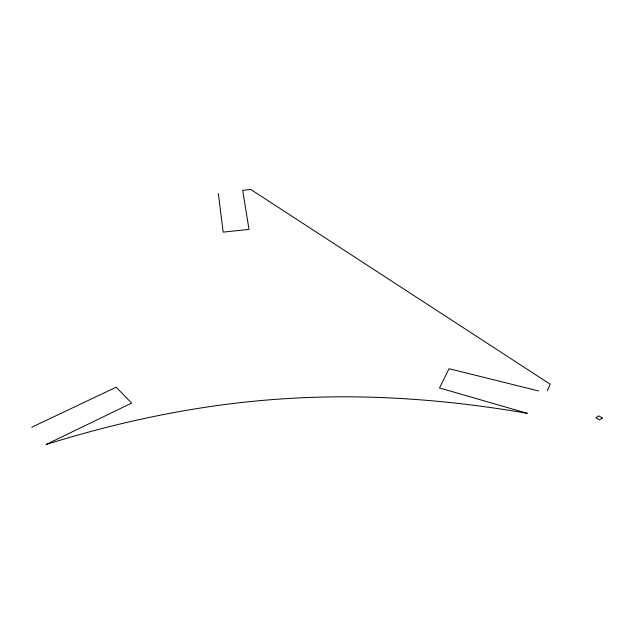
<?xml version="1.0" encoding="UTF-8"?>
<svg xmlns="http://www.w3.org/2000/svg" width="634" height="634" viewBox="0 0 634 634"><rect width="100%" height="100%" fill="white"/><g stroke="black" fill="none" stroke-linecap="round" stroke-linejoin="round"><path stroke-width="0.95" d="M547.301 390.671L550.146 384.18L250.715 189.423L242.687 190.414L249.011 229.365L223.176 232.131L218.326 193.41M31.7 427.245L116.173 387.2L131.65 403.081L45.973 444.577C113.613 423.354 183.234 408.161 253.83 401.219A3908.372 1902.626 83.2 0 1 341.377 396.813C403.715 396.678 465.95 402.717 527.345 413.336L439.489 387.96L449.054 368.679L538.535 390.948M602.3 418.099L599.368 419.914L595.976 417.695L598.908 415.888L602.3 418.099"/></g></svg>
